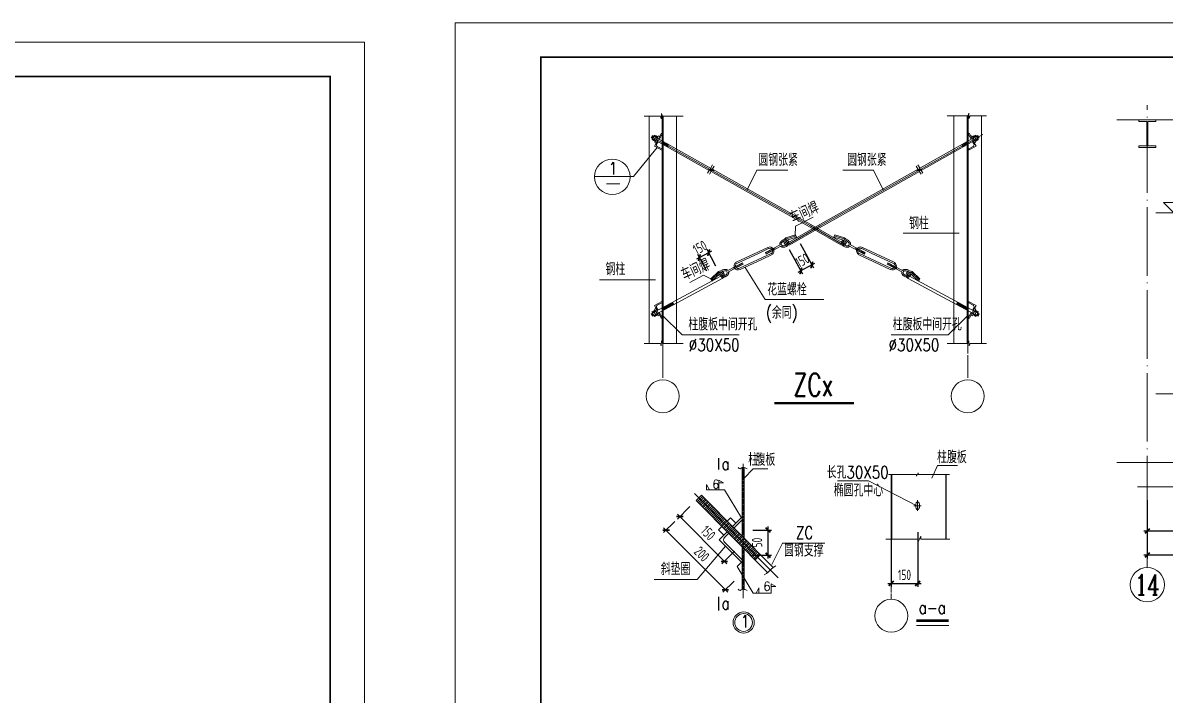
# Model space of a CAD drawing. Header units: millimetres. Extents: x 19781 to 898973, y -947928 to -267362.
# Drawn here: x 510997 to 544353, y -407587 to -387961 of the extents above; entities that cross this region are included whole.
import ezdxf
from ezdxf.enums import TextEntityAlignment as Align

# ---------------------------------------------------------------- set-up
doc = ezdxf.new("R2010")
doc.units = ezdxf.units.MM
doc.header["$LTSCALE"] = 100
doc.header["$PDSIZE"] = -5
for name, pattern in [('CENTER2', [28.574999, 19.049999, -3.175, 3.175, -3.175]), ('CENTERX2', [101.599999, 63.5, -12.7, 12.7, -12.7]), ('DASHDOTX2', [50.799999, 25.4, -12.7, 0, -12.7]), ('DOTE', [2.42, 2, -0.2, 0.02, -0.2])]:
    doc.linetypes.add(name, pattern=pattern)
doc.layers.get('0').update_dxf_attribs({"lineweight": 18})
doc.layers.get('Defpoints').update_dxf_attribs({"lineweight": 18})
for name, color, linetype, lineweight in [('5图框', 7, 'Continuous', 18), ('AXIS', 3, 'Continuous', 18), ('BORDER', 7, 'Continuous', 18), ('CJ', 6, 'Continuous', 18), ('COLU', 7, 'Continuous', 18), ('DIM', 3, 'Continuous', 18), ('DOTE', 1, 'DOTE', 18), ('JC', 7, 'Continuous', 18), ('NUM', 7, 'Continuous', 18), ('PUB_DIM', 3, 'Continuous', 18), ('R', 1, 'Continuous', 18), ('TDB_文字', 3, 'Continuous', 18), ('TEXT', 7, 'Continuous', 18), ('THIN', 7, 'Continuous', 18), ('一般文字', 6, 'Continuous', 18), ('卫浴', 7, 'Continuous', 18), ('图文说明基线', 251, 'Continuous', 18), ('系杆支撑', 2, 'Continuous', 18), ('轴线', 1, 'CENTERX2', 13)]:
    doc.layers.add(name, color=color, linetype=linetype, lineweight=lineweight)
doc.styles.add('HZ', font='txt.shx', dxfattribs={"width": 0.7, "bigfont": 'hztxt.shx'})
doc.styles.add('hztxt', font='txt.shx', dxfattribs={"width": 0.7, "bigfont": 'hztxt.shx'})
doc.styles.add('TSSD_Axis', font='complex.shx', dxfattribs={"width": 0.7, "bigfont": 'hztxt.shx'})
doc.styles.add('TSSD_REIN', font='tssdeng.shx', dxfattribs={"width": 0.7, "bigfont": 'hztxt.shx'})
doc.dimstyles.new('TSSD_100_100', dxfattribs={"dimtxt": 300, "dimasz": 100, "dimexe": 100, "dimexo": 250, "dimgap": 100, "dimtad": 1, "dimdec": 0, "dimzin": 0, "dimdsep": 46, "dimtxsty": 'TSSD_REIN', "dimblk": 'ARCHTICK', "dimcen": 0, "dimdle": 100, "dimclrt": 7, "dimadec": 0, "dimazin": 0, "dimtfac": 1, "dimtdec": 0, "dimtix": 1, "dimtmove": 2, "dimatfit": 3, "dimfxl": 1, "dimtolj": 1, "dimtzin": 0, "dimarcsym": 0})

# ---------------------------------------------------------------- blocks, each defined once
blk = doc.blocks.new('_ArchTick_0')
at = {"color": 0, "linetype": 'ByBlock'}
blk.add_lwpolyline([(-0.71, -0.71, 0.5, 0.5, 0), (0.71, 0.71, 0.5, 0.5, 0)], format="xyseb", dxfattribs=at)
blk = doc.blocks.new('*X913')
at = {"layer": 'DIM', "color": 0, "lineweight": -2, "transparency": 16777216}
for p, q in [((536356, -402829), (536356, -404427)), ((537126, -402829), (537126, -404427)), ((536256, -404327), (537226, -404327))]:
    blk.add_line(p, q, dxfattribs=at)
at = {"layer": 'DIM', "color": 0, "lineweight": -2, "transparency": 16777216, "xscale": 100.0499999994645, "yscale": 100.0499999994645, "zscale": 100.0499999994645, "rotation": 180}
blk.add_blockref('_ArchTick_0', (536356, -404327), dxfattribs=at)
at = {"layer": 'DIM', "color": 0, "lineweight": -2, "transparency": 16777216, "xscale": 100.0499999994645, "yscale": 100.0499999994645, "zscale": 100.0499999994645}
blk.add_blockref('_ArchTick_0', (537126, -404327), dxfattribs=at)
at = {"layer": 'DIM', "color": 7, "transparency": 16777216, "insert": (536741, -404076), "char_height": 300.1, "width": 1530.76, "attachment_point": 5, "style": 'TSSD_REIN'}
blk.add_mtext('150', dxfattribs=at)
blk = doc.blocks.new('_ARCHTICK')
at = {"color": 0, "linetype": 'ByBlock', "const_width": 0.5}
blk.add_lwpolyline([(-0.5, -0.5), (0.5, 0.5)], dxfattribs=at)
blk = doc.blocks.new('*X914')
at = {"layer": '系杆支撑'}
for p, q in [((532754, -404014), (530654, -401903)), ((532910, -403858), (530811, -401748))]:
    blk.add_line(p, q, dxfattribs=at)
blk = doc.blocks.new('*X915')
at = {"layer": 'DIM', "color": 0, "lineweight": -2, "transparency": 16777216}
for p, q in [((530038, -402516), (529709, -402843)), ((531580, -404583), (529709, -402702)), ((531768, -404255), (531439, -404582))]:
    blk.add_line(p, q, dxfattribs=at)
at = {"layer": 'DIM', "color": 0, "lineweight": -2, "transparency": 16777216, "xscale": 100.0499999994645, "yscale": 100.0499999994645, "zscale": 100.0499999994645}
for p, rotation in [((529780, -402773), 134.8409121949441), ((531510, -404512), 314.8409121949441)]:
    blk.add_blockref('_ArchTick_0', p, dxfattribs=dict(at, rotation=rotation))
at = {"layer": 'DIM', "color": 7, "transparency": 16777216, "insert": (530822, -403466), "char_height": 300.1, "width": 1620.81, "attachment_point": 5, "rotation": 314.8409, "style": 'TSSD_REIN'}
blk.add_mtext('200', dxfattribs=at)
blk = doc.blocks.new('*X916')
at = {"layer": 'DIM', "color": 0, "lineweight": -2, "transparency": 16777216}
for p, q in [((530477, -402079), (530109, -402445)), ((531551, -403753), (530110, -402304)), ((531778, -403387), (531410, -403753))]:
    blk.add_line(p, q, dxfattribs=at)
at = {"layer": 'DIM', "color": 0, "lineweight": -2, "transparency": 16777216, "xscale": 100.0499999994645, "yscale": 100.0499999994645, "zscale": 100.0499999994645}
for p, rotation in [((530180, -402375), 134.8409121949414), ((531481, -403682), 314.8409121949413)]:
    blk.add_blockref('_ArchTick_0', p, dxfattribs=dict(at, rotation=rotation))
at = {"layer": 'DIM', "color": 7, "transparency": 16777216, "insert": (531008, -402852), "char_height": 300.1, "width": 1530.76, "attachment_point": 5, "rotation": 314.8409, "style": 'TSSD_REIN'}
blk.add_mtext('150', dxfattribs=at)
blk = doc.blocks.new('*X917')
at = {"color": 3, "linetype": 'Continuous'}
for p, q in [((-997, 782), (-531, 0)), ((-531, 0), (0, 0))]:
    blk.add_line(p, q, dxfattribs=at)
at = {"color": 2}
blk.add_line((0, 0), (0, 0), dxfattribs=at)
blk = doc.blocks.new('*X918')
at = {"color": 3, "linetype": 'Continuous'}
for p, q in [((523, 0), (0, 0)), ((1019, -816), (523, 0))]:
    blk.add_line(p, q, dxfattribs=at)
at = {"color": 2}
blk.add_line((0, 0), (0, 0), dxfattribs=at)
blk = doc.blocks.new('*X919')
at = {"layer": 'DIM', "color": 0, "lineweight": -2, "transparency": 16777216}
for p, q in [((532314, -402766), (532856, -402766)), ((532756, -403601), (532756, -402666)), ((532314, -403501), (532856, -403501))]:
    blk.add_line(p, q, dxfattribs=at)
at = {"layer": 'DIM', "color": 0, "lineweight": -2, "transparency": 16777216, "xscale": 100.0499999994645, "yscale": 100.0499999994645, "zscale": 100.0499999994645}
for p, rotation in [((532756, -402766), 90), ((532756, -403501), 270)]:
    blk.add_blockref('_ArchTick_0', p, dxfattribs=dict(at, rotation=rotation))
at = {"layer": 'DIM', "color": 7, "transparency": 16777216, "insert": (532437, -403133), "char_height": 300.1, "width": 1020.51, "attachment_point": 5, "rotation": 90, "style": 'TSSD_REIN'}
blk.add_mtext('50', dxfattribs=at)
blk = doc.blocks.new('*X920')
at = {"color": 3, "linetype": 'Continuous'}
for p, q in [((-685, -269), (-429, 0)), ((-429, 0), (0, 0))]:
    blk.add_line(p, q, dxfattribs=at)
at = {"color": 2}
blk.add_line((0, 0), (0, 0), dxfattribs=at)
blk = doc.blocks.new('*X921')
at = {"layer": 'DIM', "color": 0, "lineweight": -2, "transparency": 16777216}
for p, q in [((531237, -395063), (530977, -394580)), ((530752, -394814), (530664, -394862)), ((530965, -395210), (530704, -394726)), ((530752, -394814), (531024, -394668)), ((531024, -394668), (531112, -394620))]:
    blk.add_line(p, q, dxfattribs=at)
at = {"layer": 'DIM', "color": 0, "lineweight": -2, "transparency": 16777216, "xscale": 100.0499999994645, "yscale": 100.0499999994645, "zscale": 100.0499999994645}
for p, rotation in [((531024, -394668), 208.2884637415842), ((530752, -394814), 28.2884637415842)]:
    blk.add_blockref('_ArchTick_0', p, dxfattribs=dict(at, rotation=rotation))
at = {"layer": 'DIM', "color": 7, "transparency": 16777216, "insert": (530769, -394521), "char_height": 300.1, "width": 1530.76, "attachment_point": 5, "rotation": 28.2885, "style": 'TSSD_REIN'}
blk.add_mtext('150', dxfattribs=at)
blk = doc.blocks.new('*X922')
at = {"layer": 'DIM', "color": 0, "lineweight": -2, "transparency": 16777216}
for p, q in [((533377, -394575), (533763, -395290)), ((533696, -394402), (534083, -395117)), ((533716, -395202), (533628, -395250)), ((534035, -395029), (533716, -395202)), ((534035, -395029), (534123, -394981))]:
    blk.add_line(p, q, dxfattribs=at)
at = {"layer": 'DIM', "color": 0, "lineweight": -2, "transparency": 16777216, "xscale": 100.0499999994645, "yscale": 100.0499999994645, "zscale": 100.0499999994645}
for p, rotation in [((534035, -395029), 208.4160278345336), ((533716, -395202), 28.41602783453353)]:
    blk.add_blockref('_ArchTick_0', p, dxfattribs=dict(at, rotation=rotation))
at = {"layer": 'DIM', "color": 7, "transparency": 16777216, "insert": (533757, -394895), "char_height": 300.1, "width": 1530.76, "attachment_point": 5, "rotation": 28.416, "style": 'TSSD_REIN'}
blk.add_mtext('150', dxfattribs=at)
blk = doc.blocks.new('A$C5F0906CC')
at = {"layer": 'COLU', "lineweight": 5}
for p, q in [((-63, 12), (187, 12)), ((-63, -12), (-63, 12)), ((187, -12), (187, 12)), ((-63, -12), (54, -12)), ((54, -12), (54, -364)), ((70, -12), (187, -12)), ((70, -12), (70, -364)), ((-63, -364), (54, -364)), ((-63, -388), (-63, -364)), ((-63, -388), (187, -388)), ((70, -364), (187, -364)), ((187, -388), (187, -364))]:
    blk.add_line(p, q, dxfattribs=at)
blk = doc.blocks.new('*X1032')
at = {"layer": 'DIM', "color": 0, "lineweight": -2, "ltscale": 100, "transparency": 16777216}
for p, q in [((543830, -401899), (543830, -402895)), ((546110, -401899), (546110, -402895)), ((546210, -402795), (543730, -402795))]:
    blk.add_line(p, q, dxfattribs=at)
at = {"layer": 'DIM', "color": 0, "lineweight": -2, "ltscale": 100, "transparency": 16777216, "xscale": 100, "yscale": 100, "zscale": 100, "rotation": 180}
blk.add_blockref('_ArchTick_0', (543830, -402795), dxfattribs=at)
at = {"layer": 'DIM', "color": 0, "lineweight": -2, "ltscale": 100, "transparency": 16777216, "xscale": 100, "yscale": 100, "zscale": 100}
blk.add_blockref('_ArchTick_0', (546110, -402795), dxfattribs=at)
at = {"layer": 'DIM', "color": 7, "ltscale": 100, "transparency": 16777216, "insert": (544970, -402545), "char_height": 300, "width": 2130, "attachment_point": 5, "style": 'TSSD_REIN'}
blk.add_mtext('1140', dxfattribs=at)
blk = doc.blocks.new('*X1033')
at = {"layer": 'DIM', "color": 0, "lineweight": -2, "ltscale": 100, "transparency": 16777216}
for p, q in [((543830, -402300), (543830, -403597)), ((557830, -402300), (557830, -403597)), ((557930, -403497), (543730, -403497))]:
    blk.add_line(p, q, dxfattribs=at)
at = {"layer": 'DIM', "color": 0, "lineweight": -2, "ltscale": 100, "transparency": 16777216, "xscale": 100, "yscale": 100, "zscale": 100, "rotation": 180}
blk.add_blockref('_ArchTick_0', (543830, -403497), dxfattribs=at)
at = {"layer": 'DIM', "color": 0, "lineweight": -2, "ltscale": 100, "transparency": 16777216, "xscale": 100, "yscale": 100, "zscale": 100}
blk.add_blockref('_ArchTick_0', (557830, -403497), dxfattribs=at)
at = {"layer": 'DIM', "color": 7, "ltscale": 100, "transparency": 16777216, "insert": (550830, -403247), "char_height": 300, "width": 2220, "attachment_point": 5, "style": 'TSSD_REIN'}
blk.add_mtext('7000', dxfattribs=at)
blk = doc.blocks.new('ts_axno')
at = {"color": 0, "linetype": 'ByBlock', "lineweight": -2}
blk.add_circle((0, 0), 0.5, dxfattribs=at)
at = {"color": 0, "linetype": 'ByBlock', "lineweight": -2, "style": 'TSSD_Axis', "width": 0.7}
blk.add_attdef('A', text='', height=0.6, dxfattribs=at).set_placement((0, 0), align=Align.MIDDLE_CENTER)

msp = doc.modelspace()

# ---------------------------------------------------------------- hatches: boundary and pattern name
at = {"layer": '系杆支撑'}
h = msp.add_hatch(dxfattribs=at)
h.set_pattern_fill('ANSI31', color=256, style=0, pattern_type=0)
h.set_pattern_definition([(225, (0, 0), (34.3764204, -34.3764204), [])])
h.paths.add_polyline_path([(530731.79, -401825.99), (530810.67, -401747.52), (531564.73, -402505.78), (531486.3, -402584.21)], flags=0)
h.paths.add_polyline_path([(531486.3, -402584.21), (531408.82, -402661.7), (530654.35, -401903.02), (530731.79, -401825.99)], flags=0)
h.paths.add_polyline_path([(531486.3, -402584.21), (531564.73, -402505.78), (532032.84, -402976.5), (532032.84, -403133.44)], flags=0)
h.paths.add_polyline_path([(531408.82, -402661.7), (531486.3, -402584.21), (532032.84, -403133.44), (532032.84, -403289.19)], flags=0)
h.paths.add_polyline_path([(532538.21, -403484.68), (532459.89, -403562.59), (532032.84, -403133.44), (532032.84, -402976.5)], flags=0)
h.paths.add_polyline_path([(532459.89, -403562.59), (532381.89, -403640.18), (532032.84, -403289.19), (532032.84, -403133.44)], flags=0)

# ---------------------------------------------------------------- linework, layer by layer
at = {"color": 0}
for p, q in [((529138.53, -390686.49), (529612.52, -390686.49)), ((529283.01, -390686.49), (529283.01, -397317.66)), ((529612.52, -390686.49), (529636.24, -390761.76)), ((529636.24, -390761.76), (529648.94, -390607.53)), ((529648.94, -390607.53), (529674.59, -390688.34)), ((529665.76, -390660.52), (529665.76, -397291.69)), ((529674.59, -390688.34), (530281.86, -390688.34)), ((529681.71, -390678.24), (529681.71, -397618.05)), ((529697.65, -390688.34), (529697.65, -397317.66)), ((530080.4, -390688.34), (530080.4, -397319.51)), ((538594.9, -390678.36), (537983.59, -390678.36)), ((538185.05, -390678.36), (538185.05, -397319.51)), ((538571.83, -390678.36), (538571.83, -397317.66)), ((538587.78, -390664.57), (538587.78, -397618.05)), ((538620.54, -390597.55), (538594.9, -390678.36)), ((538603.72, -390650.54), (538603.72, -397291.69)), ((538633.24, -390751.79), (538620.54, -390597.55)), ((538656.96, -390676.51), (538633.24, -390751.79)), ((539134.99, -390676.51), (538656.96, -390676.51)), ((538990.51, -390676.51), (538990.51, -397317.66)), ((529346.27, -391318.46), (529384.45, -391248.46)), ((529364.38, -391323.89), (529385.25, -391248.89)), ((529373.19, -391369.76), (529445.9, -391236.46)), ((529380.28, -391356.76), (529437.36, -391252.13)), ((529385.38, -391335.34), (529406.25, -391260.35)), ((529437.36, -391252.13), (529484.75, -391277.98)), ((529445.9, -391236.46), (529493.29, -391262.31)), ((529452.84, -391449.21), (529557.95, -391256.52)), ((529557.95, -391256.52), (529594.41, -391276.4)), ((538711.53, -391256.52), (538675.08, -391276.4)), ((538816.64, -391449.21), (538711.53, -391256.52)), ((538823.58, -391236.46), (538776.19, -391262.31)), ((538832.13, -391252.13), (538784.73, -391277.98)), ((538896.29, -391369.76), (538823.58, -391236.46)), ((538889.2, -391356.76), (538832.13, -391252.13)), ((538884.11, -391335.34), (538863.32, -391260.67)), ((538905.11, -391323.89), (538884.23, -391248.89)), ((538923.21, -391318.46), (538885.03, -391248.46)), ((529420.59, -391395.61), (529373.19, -391369.76)), ((529427.68, -391382.61), (529380.28, -391356.76)), ((529493.29, -391262.31), (529420.59, -391395.61)), ((529420.59, -391395.61), (529493.29, -391262.31)), ((529467.98, -391421.46), (529420.59, -391395.61)), ((529484.75, -391277.98), (529427.68, -391382.61)), ((529427.68, -391382.61), (529484.75, -391277.98)), ((529475.07, -391408.46), (529427.68, -391382.61)), ((529489.3, -391469.1), (529452.84, -391449.21)), ((529540.69, -391288.16), (529467.98, -391421.46)), ((529532.14, -391303.83), (529475.07, -391408.46)), ((529484.75, -391277.98), (529532.14, -391303.83)), ((529594.41, -391276.4), (529489.3, -391469.1)), ((529493.29, -391262.31), (529540.69, -391288.16)), ((529705.9, -391518.09), (529727.85, -391439.23)), ((529726.91, -391529.55), (529748.85, -391450.69)), ((529747.91, -391541), (529769.85, -391462.14)), ((529768.91, -391552.46), (529790.85, -391473.6)), ((529789.91, -391563.91), (529811.86, -391485.05)), ((529810.91, -391575.37), (529832.86, -391496.51)), ((529830.83, -391590.68), (529853.86, -391507.96)), ((538439.6, -391590.54), (538417.58, -391511.45)), ((538460.53, -391578.85), (538438.59, -391499.99)), ((538481.53, -391567.39), (538459.59, -391488.54)), ((538502.53, -391555.94), (538480.59, -391477.08)), ((538523.54, -391544.48), (538501.59, -391465.63)), ((538544.54, -391533.03), (538522.59, -391454.17)), ((538565.54, -391521.57), (538543.59, -391442.72)), ((538675.08, -391276.4), (538780.19, -391469.1)), ((538776.19, -391262.31), (538728.8, -391288.16)), ((538728.8, -391288.16), (538801.5, -391421.46)), ((538784.73, -391277.98), (538737.34, -391303.83)), ((538737.34, -391303.83), (538794.41, -391408.46)), ((538776.19, -391262.31), (538848.9, -391395.61)), ((538848.9, -391395.61), (538776.19, -391262.31)), ((538780.19, -391469.1), (538816.64, -391449.21)), ((538784.73, -391277.98), (538841.81, -391382.61)), ((538841.81, -391382.61), (538784.73, -391277.98)), ((538794.41, -391408.46), (538841.81, -391382.61)), ((538801.5, -391421.46), (538848.9, -391395.61)), ((538841.81, -391382.61), (538889.2, -391356.76)), ((538848.9, -391395.61), (538896.29, -391369.76)), ((529665.76, -396540.84), (529665.76, -396102.27)), ((529665.76, -396192.65), (529697.65, -396192.65)), ((529665.76, -396392), (529665.76, -396192.65)), ((529697.65, -396192.65), (529697.65, -396392)), ((529761.46, -396318.49), (529707.02, -396257.33)), ((529782.55, -396307.14), (529728.11, -396245.98)), ((529803.64, -396295.79), (529749.65, -396235.13)), ((529824.73, -396284.43), (529770.65, -396223.67)), ((529845.82, -396273.08), (529791.65, -396212.22)), ((529866.91, -396261.73), (529812.65, -396200.76)), ((529888, -396250.37), (529833.65, -396189.31)), ((529909.09, -396239.02), (529854.65, -396177.85)), ((529930.19, -396227.67), (529876.1, -396166.9)), ((529951.28, -396216.31), (529897.1, -396155.44)), ((529972.37, -396204.96), (529918.1, -396143.99)), ((529993.46, -396193.61), (529939.11, -396132.53)), ((530014.55, -396182.25), (529960.11, -396121.08)), ((538254.93, -396182.25), (538312.37, -396117.71)), ((538278.95, -396190.32), (538333.37, -396129.17)), ((538299.95, -396201.77), (538354.37, -396140.62)), ((538320.96, -396213.23), (538375.37, -396152.08)), ((538341.96, -396224.68), (538396.37, -396163.53)), ((538362.96, -396236.14), (538417.38, -396174.99)), ((538383.96, -396247.59), (538438.38, -396186.44)), ((538404.96, -396259.05), (538459.38, -396197.9)), ((538425.96, -396270.5), (538480.38, -396209.35)), ((538446.96, -396281.96), (538501.38, -396220.81)), ((538467.96, -396293.41), (538522.38, -396232.26)), ((538488.96, -396304.87), (538541.37, -396245.98)), ((538509.96, -396316.32), (538562.46, -396257.33)), ((538603.72, -396192.65), (538571.83, -396192.65)), ((538571.83, -396192.65), (538571.83, -396392)), ((538603.72, -396540.84), (538603.72, -396102.27)), ((538603.72, -396392), (538603.72, -396192.65)), ((529380.42, -396523.6), (529342.29, -396453.69)), ((529397.38, -396516.07), (529342.96, -396454.93)), ((529418.38, -396504.62), (529363.97, -396443.47)), ((529368.02, -396400.2), (529415.41, -396374.35)), ((529440.73, -396533.5), (529368.02, -396400.2)), ((529376.56, -396415.86), (529423.95, -396390.01)), ((529433.63, -396520.5), (529376.56, -396415.86)), ((529415.41, -396374.35), (529462.8, -396348.5)), ((529488.12, -396507.65), (529415.41, -396374.35)), ((529415.41, -396374.35), (529488.12, -396507.65)), ((529423.95, -396390.01), (529471.35, -396364.16)), ((529481.03, -396494.65), (529423.95, -396390.01)), ((529423.95, -396390.01), (529481.03, -396494.65)), ((529481.03, -396494.65), (529433.63, -396520.5)), ((529488.12, -396507.65), (529440.73, -396533.5)), ((529445.54, -396316.85), (529482, -396296.96)), ((529550.65, -396509.55), (529445.54, -396316.85)), ((529462.8, -396348.5), (529535.51, -396481.8)), ((529471.35, -396364.16), (529528.42, -396468.8)), ((529528.42, -396468.8), (529481.03, -396494.65)), ((529482, -396296.96), (529587.1, -396489.66)), ((529535.51, -396481.8), (529488.12, -396507.65)), ((529587.1, -396489.66), (529550.65, -396509.55)), ((529719.27, -396341.2), (529664.84, -396280.04)), ((529697.65, -396392), (529665.76, -396392)), ((529740.36, -396329.85), (529685.93, -396268.68)), ((538530.96, -396327.78), (538583.55, -396268.68)), ((538551.96, -396339.23), (538604.64, -396280.04)), ((538571.83, -396392), (538603.72, -396392)), ((538787.49, -396296.96), (538682.38, -396489.66)), ((538682.38, -396489.66), (538718.84, -396509.55)), ((538718.84, -396509.55), (538823.94, -396316.85)), ((538806.68, -396348.5), (538733.97, -396481.8)), ((538733.97, -396481.8), (538781.36, -396507.65)), ((538798.14, -396364.16), (538741.06, -396468.8)), ((538741.06, -396468.8), (538788.46, -396494.65)), ((538781.36, -396507.65), (538854.07, -396374.35)), ((538854.07, -396374.35), (538781.36, -396507.65)), ((538781.36, -396507.65), (538828.76, -396533.5)), ((538823.94, -396316.85), (538787.49, -396296.96)), ((538788.46, -396494.65), (538845.53, -396390.01)), ((538845.53, -396390.01), (538788.46, -396494.65)), ((538788.46, -396494.65), (538835.85, -396520.5)), ((538845.53, -396390.01), (538798.14, -396364.16)), ((538854.07, -396374.35), (538806.68, -396348.5)), ((538828.76, -396533.5), (538901.47, -396400.2)), ((538835.85, -396520.5), (538892.92, -396415.86)), ((538892.92, -396415.86), (538845.53, -396390.01)), ((538851.1, -396504.62), (538905.52, -396443.47)), ((538901.47, -396400.2), (538854.07, -396374.35)), ((538872.1, -396516.07), (538926.52, -396454.93)), ((538888.36, -396524.89), (538926.49, -396454.97)), ((529636.24, -397392.93), (529648.94, -397238.7)), ((529648.94, -397238.7), (529674.59, -397319.51)), ((538620.54, -397238.7), (538594.9, -397319.51)), ((538633.24, -397392.93), (538620.54, -397238.7)), ((529138.53, -397317.66), (529612.52, -397317.66)), ((529612.52, -397317.66), (529636.24, -397392.93)), ((529674.59, -397319.51), (530281.86, -397319.51)), ((538594.9, -397319.51), (537983.59, -397319.51)), ((538656.96, -397317.66), (538633.24, -397392.93)), ((539134.99, -397317.66), (538656.96, -397317.66)), ((537090.08, -401145.63), (536272.75, -401145.63)), ((536356.11, -403037.82), (536356.11, -401145.63)), ((536366.95, -403037.82), (536366.95, -401145.63)), ((537090.08, -401191.3), (537140.31, -401096.54)), ((537090.08, -401145.63), (537090.08, -401191.3)), ((537140.31, -401145.63), (537140.31, -401096.54)), ((538057.12, -401145.63), (537140.31, -401145.63)), ((537946.07, -403037.82), (537946.07, -401145.63)), ((537956.91, -403037.82), (537956.91, -401145.63)), ((532871.72, -403769.17), (533176.99, -403145.12)), ((533176.99, -403145.12), (534411.37, -403145.12)), ((537132.57, -403037.82), (536199.4, -403037.82)), ((537132.57, -403131.92), (537175.06, -403037.82)), ((537132.57, -403037.82), (537132.57, -403131.92)), ((537217.55, -402943.73), (537175.06, -403037.82)), ((537217.55, -403037.82), (537217.55, -402943.73)), ((538064.82, -403037.82), (537217.55, -403037.82)), ((530683.07, -404214.38), (529432.88, -404214.38))]:
    msp.add_line(p, q, dxfattribs=at)
at = {"color": 6, "linetype": 'CENTERX2', "ltscale": 5}
for p, q in [((534277.35, -393884.9), (533371.05, -394407.14)), ((533992.13, -393884.9), (534898.43, -394407.14)), ((533577.35, -394182.1), (533292.25, -394269.78)), ((534692.13, -394182.1), (534977.24, -394269.78)), ((531101.61, -395464.62), (531326.99, -395252.26)), ((537167.87, -395464.62), (536942.49, -395252.26))]:
    msp.add_line(p, q, dxfattribs=at)
for p, q in [((532755.49, -394517.44), (532480.33, -394647.24)), ((532773.55, -394551.54), (532498.39, -394681.34)), ((533106.4, -394442.04), (532680.27, -394667.72)), ((533129.86, -394484.06), (532702.79, -394710.23)), ((532827.88, -394589.54), (532850.4, -394632.06)), ((532857.4, -394573.91), (532879.92, -394616.43)), ((532886.93, -394558.27), (532909.44, -394600.79)), ((532916.45, -394542.64), (532938.97, -394585.16)), ((532945.97, -394527), (532968.49, -394569.52)), ((535139.63, -394484.06), (535566.69, -394710.23)), ((535163.08, -394442.04), (535589.21, -394667.72)), ((535323.51, -394527), (535301, -394569.52)), ((535353.03, -394542.64), (535330.52, -394585.16)), ((535382.56, -394558.27), (535360.04, -394600.79)), ((535412.08, -394573.91), (535389.56, -394616.43)), ((535441.6, -394589.54), (535419.08, -394632.06)), ((535495.93, -394551.54), (535771.09, -394681.34)), ((535513.99, -394517.44), (535789.15, -394647.24)), ((531826.51, -394950.19), (532480.33, -394647.24)), ((531844.57, -394984.29), (532498.39, -394681.34)), ((531943.4, -395157.54), (532591.7, -394857.52)), ((532861.33, -394730.65), (532591.7, -394857.52)), ((532680.27, -394667.72), (532702.79, -394710.23)), ((532709.8, -394652.08), (532732.31, -394694.6)), ((532739.32, -394636.45), (532761.84, -394678.97)), ((532768.84, -394620.81), (532791.36, -394663.33)), ((532798.36, -394605.18), (532820.88, -394647.7)), ((535408.16, -394730.65), (535677.79, -394857.52)), ((535471.12, -394605.18), (535448.6, -394647.7)), ((535500.64, -394620.81), (535478.13, -394663.33)), ((535530.17, -394636.45), (535507.65, -394678.97)), ((535559.69, -394652.08), (535537.17, -394694.6)), ((535589.21, -394667.72), (535566.69, -394710.23)), ((536326.08, -395157.54), (535677.79, -394857.52)), ((536424.91, -394984.29), (535771.09, -394681.34)), ((536442.97, -394950.19), (535789.15, -394647.24)), ((531584.51, -395188.79), (532010.63, -394963.12)), ((531606.09, -395231.81), (532033.15, -395005.64)), ((531744.94, -395103.83), (531767.45, -395146.35)), ((531774.46, -395088.2), (531796.98, -395130.71)), ((531803.98, -395072.56), (531826.5, -395115.08)), ((531833.5, -395056.93), (531856.02, -395099.45)), ((531863.02, -395041.29), (531885.54, -395083.81)), ((531892.55, -395025.66), (531915.06, -395068.18)), ((531922.07, -395010.02), (531944.59, -395052.54)), ((531951.59, -394994.39), (531974.11, -395036.91)), ((531981.11, -394978.75), (532003.63, -395021.27)), ((532010.63, -394963.12), (532033.15, -395005.64)), ((536258.85, -394963.12), (536236.33, -395005.64)), ((536663.4, -395231.81), (536236.33, -395005.64)), ((536684.97, -395188.79), (536258.85, -394963.12)), ((536288.37, -394978.75), (536265.85, -395021.27)), ((536317.89, -394994.39), (536295.38, -395036.91)), ((536347.41, -395010.02), (536324.9, -395052.54)), ((536376.94, -395025.66), (536354.42, -395068.18)), ((536406.46, -395041.29), (536383.94, -395083.81)), ((536435.98, -395056.93), (536413.46, -395099.45)), ((536465.5, -395072.56), (536442.98, -395115.08)), ((536495.02, -395088.2), (536472.51, -395130.71)), ((536524.55, -395103.83), (536502.03, -395146.35)), ((532002.22, -400941.76), (532002.22, -402945.7)), ((532063.47, -400941.76), (532063.47, -403007.29)), ((530962.04, -401590.31), (530962.04, -401436.36)), ((530962.04, -401436.36), (531043.41, -401590.31)), ((531322.74, -401590.31), (531322.74, -401311.46)), ((531322.74, -401311.46), (531453.56, -401386.99)), ((531453.56, -401386.99), (531322.74, -401386.99)), ((532002.22, -403258.4), (532002.22, -404497.72)), ((532063.47, -403319.99), (532063.47, -404497.72)), ((532538.21, -403484.68), (532382.44, -403639.63)), ((531853.67, -403827.93), (531987.87, -403693.74)), ((532491.41, -404455.51), (532410.04, -404609.46)), ((532491.41, -404609.46), (532491.41, -404455.51)), ((532850.22, -404341.29), (532981.04, -404416.82)), ((532850.22, -404609.46), (532850.22, -404341.29)), ((532981.04, -404416.82), (532850.22, -404416.82))]:
    msp.add_line(p, q)
at = {"linetype": 'CENTERX2', "ltscale": 0.01}
msp.add_line((532032.84, -400835.06), (532032.84, -404752.69), dxfattribs=at)
at = {"color": 0}
for centre, radius in [((528208.8, -392454.8), 518.71), ((532044.7, -405465.25), 308.76), ((532044.7, -405465.25), 258.73)]:
    msp.add_circle(centre, radius, dxfattribs=at)
for centre in [(529682.33, -398860.72), (538588.4, -398860.71), (536356.11, -405269.28)]:
    msp.add_circle(centre, 480.24)
for centre, radius, start, end in [((532811.19, -394622.66), 118.51, 297.525719, 114.094882), ((532810.7, -394622.94), 80.49, 293.871298, 117.483507), ((535458.29, -394622.66), 118.51, 65.905118, 242.474281), ((535458.79, -394622.94), 80.49, 62.516493, 246.128702), ((531882.25, -395055.39), 118.51, 121.716051, 298.285214), ((531882.76, -395055.14), 80.49, 118.327426, 301.939635), ((536387.23, -395055.39), 118.51, 241.714786, 58.283949), ((536386.72, -395055.14), 80.49, 238.060365, 61.672574)]:
    msp.add_arc(centre, radius, start, end)
at = {"color": 6, "linetype": 'CENTERX2', "ltscale": 5}
for centre, start, end in [((533334.21, -394337.57), 117.905467, 297.905467), ((534935.27, -394337.57), 242.094533, 62.094533)]:
    msp.add_arc(centre, 78.72, start, end, dxfattribs=at)
at = {"color": 6, "linetype": 'CENTER2', "ltscale": 5}
for centre, start, end in [((531363.84, -395321.83), 297.905467, 117.905467), ((536905.65, -395321.83), 62.094533, 242.094533)]:
    msp.add_arc(centre, 78.72, start, end, dxfattribs=at)
for centre, major_axis, start_param, end_param in [((533233.42, -394399.9), (85.09, 45.06), 1.33570255, 6.65570247), ((535036.06, -394399.9), (-85.09, 45.06), 5.91066814, 11.23066806), ((531478.27, -395270.18), (85.09, 45.06), 2.76907549, 8.08907541), ((536791.21, -395270.18), (-85.09, 45.06), 4.47729521, 9.79729513)]:
    msp.add_ellipse(centre, major_axis=major_axis, ratio=0.70370324, start_param=start_param, end_param=end_param)
for points, knots in [([(533106.4, -394442.04), (533105.43, -394437.91), (533104.77, -394433.71), (533103.9, -394423.94), (533103.92, -394418.35), (533104.87, -394407.31), (533105.81, -394401.85), (533108.5, -394391.15), (533110.25, -394385.92), (533114.45, -394375.73), (533116.9, -394370.78), (533125.28, -394356.24), (533132.17, -394347.16), (533147.88, -394330.57), (533156.7, -394323.07), (533175.74, -394309.93), (533185.96, -394304.29), (533207.82, -394294.92), (533219.51, -394291.31), (533231.36, -394289.06)], [0, 0, 0, 0, 12.69142179, 12.69142179, 29.50522694, 29.50522694, 46.3190321, 46.3190321, 63.13283725, 63.13283725, 79.9466424, 79.9466424, 114.16630451, 114.16630451, 148.38596661, 148.38596661, 182.60562872, 182.60562872, 218.66381761, 218.66381761, 218.66381761, 218.66381761]), ([(533318.55, -394301.55), (533320.58, -394302.75), (533322.56, -394304.01), (533329.28, -394308.67), (533333.78, -394312.44), (533341.98, -394320.84), (533345.68, -394325.46), (533350.21, -394332.49), (533351.46, -394334.61), (533352.61, -394336.78), (533354.55, -394340.46), (533356.23, -394344.27), (533359.02, -394352.09), (533360.14, -394356.1), (533361.79, -394364.19), (533362.34, -394368.29), (533362.99, -394378.22), (533362.82, -394384.06), (533361.49, -394395.58), (533360.33, -394401.26), (533357.15, -394412.36), (533355.13, -394417.77), (533350.34, -394428.28), (533347.58, -394433.37), (533338.22, -394448.24), (533330.63, -394457.45), (533313.46, -394474.09), (533303.88, -394481.51), (533278.31, -394497.39), (533261.48, -394504.56), (533233.9, -394511.38), (533223.49, -394512.91), (533204.5, -394513.65), (533195.91, -394513.21), (533180.53, -394510.84), (533173.69, -394509.18), (533160.42, -394504.59), (533153.98, -394501.65), (533143.14, -394495.18), (533138.59, -394491.92), (533132.82, -394486.91), (533131.31, -394485.51), (533129.86, -394484.06)], [0, 0, 0, 0, 7.10570444, 7.10570444, 24.61976067, 24.61976067, 42.13381691, 42.13381691, 49.42159134, 49.42159134, 49.42159134, 61.75419091, 61.75419091, 74.08679049, 74.08679049, 86.41939007, 86.41939007, 103.98780527, 103.98780527, 121.55622048, 121.55622048, 139.12463568, 139.12463568, 156.69305089, 156.69305089, 192.31067, 192.31067, 227.9282891, 227.9282891, 281.02239514, 281.02239514, 312.35456216, 312.35456216, 338.31126159, 338.31126159, 359.69143235, 359.69143235, 381.07160311, 381.07160311, 397.84607639, 397.84607639, 403.9808314, 403.9808314, 403.9808314, 403.9808314]), ([(534950.93, -394301.55), (534948.9, -394302.75), (534946.92, -394304.01), (534940.2, -394308.67), (534935.7, -394312.44), (534927.5, -394320.84), (534923.8, -394325.46), (534919.27, -394332.49), (534918.03, -394334.61), (534916.88, -394336.78), (534914.93, -394340.46), (534913.25, -394344.27), (534910.46, -394352.09), (534909.35, -394356.1), (534907.69, -394364.19), (534907.15, -394368.29), (534906.49, -394378.22), (534906.66, -394384.06), (534907.99, -394395.58), (534909.15, -394401.26), (534912.33, -394412.36), (534914.35, -394417.77), (534919.14, -394428.28), (534921.91, -394433.37), (534931.26, -394448.24), (534938.85, -394457.45), (534956.02, -394474.09), (534965.6, -394481.51), (534991.17, -394497.39), (535008.01, -394504.56), (535035.58, -394511.38), (535046, -394512.91), (535064.98, -394513.65), (535073.57, -394513.21), (535088.95, -394510.84), (535095.79, -394509.18), (535109.07, -394504.59), (535115.5, -394501.65), (535126.34, -394495.18), (535130.89, -394491.92), (535136.67, -394486.91), (535138.17, -394485.51), (535139.63, -394484.06)], [0, 0, 0, 0, 7.10570444, 7.10570444, 24.61976067, 24.61976067, 42.13381691, 42.13381691, 49.42159134, 49.42159134, 49.42159134, 61.75419091, 61.75419091, 74.08679049, 74.08679049, 86.41939007, 86.41939007, 103.98780527, 103.98780527, 121.55622048, 121.55622048, 139.12463568, 139.12463568, 156.69305089, 156.69305089, 192.31067, 192.31067, 227.9282891, 227.9282891, 281.02239514, 281.02239514, 312.35456216, 312.35456216, 338.31126159, 338.31126159, 359.69143235, 359.69143235, 381.07160311, 381.07160311, 397.84607639, 397.84607639, 403.9808314, 403.9808314, 403.9808314, 403.9808314]), ([(535163.08, -394442.04), (535164.05, -394437.91), (535164.71, -394433.71), (535165.58, -394423.94), (535165.56, -394418.35), (535164.61, -394407.31), (535163.67, -394401.85), (535160.98, -394391.15), (535159.24, -394385.92), (535155.03, -394375.73), (535152.58, -394370.78), (535144.2, -394356.24), (535137.32, -394347.16), (535121.61, -394330.57), (535112.78, -394323.07), (535093.74, -394309.93), (535083.52, -394304.29), (535061.66, -394294.92), (535049.97, -394291.31), (535038.13, -394289.06)], [0, 0, 0, 0, 12.69142179, 12.69142179, 29.50522694, 29.50522694, 46.3190321, 46.3190321, 63.13283725, 63.13283725, 79.9466424, 79.9466424, 114.16630451, 114.16630451, 148.38596661, 148.38596661, 182.60562872, 182.60562872, 218.66381762, 218.66381762, 218.66381762, 218.66381762]), ([(531349.08, -395285.34), (531348.93, -395287.69), (531348.87, -395290.04), (531348.94, -395298.21), (531349.53, -395304.05), (531351.87, -395315.55), (531353.61, -395321.22), (531356.88, -395328.91), (531357.94, -395331.13), (531359.09, -395333.3), (531361.03, -395336.98), (531363.25, -395340.51), (531368.15, -395347.22), (531370.83, -395350.39), (531376.6, -395356.31), (531379.68, -395359.06), (531387.53, -395365.18), (531392.46, -395368.32), (531402.74, -395373.7), (531408.09, -395375.93), (531419.05, -395379.53), (531424.66, -395380.9), (531436.05, -395382.85), (531441.81, -395383.42), (531459.37, -395384.04), (531471.25, -395382.93), (531494.66, -395378.08), (531506.19, -395374.33), (531533.69, -395362.1), (531549.08, -395352.2), (531570.22, -395333.22), (531577.34, -395325.47), (531588.62, -395310.18), (531593.08, -395302.83), (531599.76, -395288.78), (531602.23, -395282.19), (531605.89, -395268.62), (531607.07, -395261.65), (531607.82, -395249.04), (531607.68, -395243.45), (531606.78, -395235.86), (531606.47, -395233.83), (531606.09, -395231.81)], [0, 0, 0, 0, 7.10570444, 7.10570444, 24.61976068, 24.61976068, 42.13381691, 42.13381691, 49.42159134, 49.42159134, 49.42159134, 61.75419092, 61.75419092, 74.0867905, 74.0867905, 86.41939008, 86.41939008, 103.98780528, 103.98780528, 121.55622049, 121.55622049, 139.12463569, 139.12463569, 156.6930509, 156.6930509, 192.31067001, 192.31067001, 227.92828912, 227.92828912, 281.02239516, 281.02239516, 312.35456218, 312.35456218, 338.31126162, 338.31126162, 359.69143238, 359.69143238, 381.07160314, 381.07160314, 397.84607642, 397.84607642, 403.98083143, 403.98083143, 403.98083143, 403.98083143]), ([(531584.51, -395188.79), (531581.63, -395185.67), (531578.53, -395182.76), (531570.94, -395176.56), (531566.31, -395173.43), (531556.63, -395168.01), (531551.59, -395165.72), (531541.23, -395161.94), (531535.92, -395160.44), (531525.14, -395158.19), (531519.66, -395157.44), (531502.93, -395156.2), (531491.54, -395156.79), (531468.99, -395160.46), (531457.83, -395163.55), (531436.26, -395171.92), (531425.86, -395177.2), (531405.82, -395190.02), (531396.26, -395197.66), (531387.75, -395206.19)], [0, 0, 0, 0, 12.69142179, 12.69142179, 29.50522694, 29.50522694, 46.3190321, 46.3190321, 63.13283726, 63.13283726, 79.94664241, 79.94664241, 114.16630452, 114.16630452, 148.38596663, 148.38596663, 182.60562874, 182.60562874, 218.66381764, 218.66381764, 218.66381764, 218.66381764]), ([(536920.4, -395285.34), (536920.55, -395287.69), (536920.62, -395290.04), (536920.54, -395298.21), (536919.95, -395304.05), (536917.62, -395315.55), (536915.87, -395321.22), (536912.6, -395328.91), (536911.55, -395331.13), (536910.4, -395333.3), (536908.45, -395336.98), (536906.24, -395340.51), (536901.34, -395347.22), (536898.65, -395350.39), (536892.88, -395356.31), (536889.8, -395359.06), (536881.95, -395365.18), (536877.02, -395368.32), (536866.75, -395373.7), (536861.4, -395375.93), (536850.43, -395379.53), (536844.82, -395380.9), (536833.44, -395382.85), (536827.67, -395383.42), (536810.12, -395384.04), (536798.23, -395382.93), (536774.82, -395378.08), (536763.3, -395374.33), (536735.79, -395362.1), (536720.4, -395352.2), (536699.26, -395333.22), (536692.15, -395325.47), (536680.86, -395310.18), (536676.4, -395302.83), (536669.72, -395288.78), (536667.25, -395282.19), (536663.59, -395268.62), (536662.41, -395261.65), (536661.66, -395249.04), (536661.81, -395243.45), (536662.71, -395235.86), (536663.02, -395233.83), (536663.4, -395231.81)], [0, 0, 0, 0, 7.10570444, 7.10570444, 24.61976068, 24.61976068, 42.13381691, 42.13381691, 49.42159134, 49.42159134, 49.42159134, 61.75419092, 61.75419092, 74.0867905, 74.0867905, 86.41939008, 86.41939008, 103.98780528, 103.98780528, 121.55622049, 121.55622049, 139.12463569, 139.12463569, 156.6930509, 156.6930509, 192.31067001, 192.31067001, 227.92828912, 227.92828912, 281.02239516, 281.02239516, 312.35456218, 312.35456218, 338.31126162, 338.31126162, 359.69143238, 359.69143238, 381.07160314, 381.07160314, 397.84607642, 397.84607642, 403.98083143, 403.98083143, 403.98083143, 403.98083143]), ([(536684.97, -395188.79), (536687.85, -395185.67), (536690.95, -395182.76), (536698.55, -395176.56), (536703.18, -395173.43), (536712.85, -395168.01), (536717.89, -395165.72), (536728.25, -395161.94), (536733.56, -395160.44), (536744.35, -395158.19), (536749.82, -395157.44), (536766.56, -395156.2), (536777.94, -395156.79), (536800.49, -395160.46), (536811.65, -395163.55), (536833.22, -395171.92), (536843.63, -395177.2), (536863.66, -395190.02), (536873.22, -395197.66), (536881.74, -395206.19)], [0, 0, 0, 0, 12.69142179, 12.69142179, 29.50522694, 29.50522694, 46.3190321, 46.3190321, 63.13283726, 63.13283726, 79.94664241, 79.94664241, 114.16630452, 114.16630452, 148.38596663, 148.38596663, 182.60562874, 182.60562874, 218.66381764, 218.66381764, 218.66381764, 218.66381764]), ([(532146.61, -400977.59), (532119.99, -400963.7), (532075.37, -400940.42), (531997.76, -400930.49), (531944.64, -400995.45), (531905.08, -400959.25), (531885.06, -400940.93)], [0, 0, 0, 0, 91.27665504, 153.02725838, 220.38770047, 289.42455444, 289.42455444, 289.42455444, 289.42455444]), ([(532146.61, -404533.56), (532119.99, -404519.67), (532075.37, -404496.38), (531997.76, -404486.46), (531944.64, -404551.41), (531905.08, -404515.21), (531885.06, -404496.89)], [0, 0, 0, 0, 91.27665504, 153.02725838, 220.38770047, 289.42455445, 289.42455445, 289.42455445, 289.42455445])]:
    msp.add_open_spline(points, degree=3, knots=knots)
at = {"layer": 'AXIS'}
for p, q in [((529681.71, -397317.94), (529681.71, -398322.96)), ((538587.78, -397659.56), (538587.78, -398322.95))]:
    msp.add_line(p, q, dxfattribs=at)
at = {"layer": 'BORDER'}
for points in [[(523622, -429982), (523622, -387961), (612766.55, -387961), (612766.55, -429982)], [(431826, -430549), (431826, -388528), (520970.55, -388528), (520970.55, -430549)]]:
    msp.add_lwpolyline(points, close=True, dxfattribs=at)
for points in [[(526123.25, -428981.5, 50.03, 50.03, 0), (526123.25, -388961.5, 50.03, 50.03, 0), (611766.05, -388961.5, 50.03, 50.03, 0), (611766.05, -428981.5, 50.03, 50.03, 0)], [(434327.25, -429548.5, 50.03, 50.03, 0), (434327.25, -389528.5, 50.03, 50.03, 0), (519970.05, -389528.5, 50.03, 50.03, 0), (519970.05, -429548.5, 50.03, 50.03, 0)]]:
    msp.add_lwpolyline(points, format="xyseb", close=True, dxfattribs=at)
at = {"layer": 'CJ', "color": 0}
for p, q in [((537537.77, -401250.51), (537708.34, -400886)), ((537708.34, -400886), (538290.62, -400886)), ((531512.91, -403236.11), (530683.07, -404214.38))]:
    msp.add_line(p, q, dxfattribs=at)
at = {"layer": 'Defpoints', "color": 0, "linetype": 'ByBlock'}
msp.add_point((537125.86, -402207.98), dxfattribs=at)
at = {"layer": 'DOTE', "linetype": 'DOTE', "ltscale": 10}
for p, q in [((543829.79, -402604.67), (543829.79, -390359.33)), ((558111.3, -390794.43), (542937.14, -390794.43)), ((560128.41, -398794.43), (544079.79, -398794.43)), ((542937.14, -400794.43), (560344.11, -400794.43))]:
    msp.add_line(p, q, dxfattribs=at)
at = {"layer": 'DOTE', "linetype": 'DOTE'}
msp.add_line((536356.11, -401238.3), (536356.11, -404789.04), dxfattribs=at)
at = {"layer": 'JC', "color": 0}
for p, q in [((537125.86, -402207.98), (537125.86, -401893.72)), ((537232.56, -402059.73), (537011.84, -402059.73)), ((537232.56, -402059.73), (537011.84, -402059.73)), ((537125.86, -402207.98), (537125.86, -401939.74))]:
    msp.add_line(p, q, dxfattribs=at)
msp.add_ellipse((537125.86, -402059.73), major_axis=(-2.8, -115.38), ratio=0.50050603, dxfattribs=at)
at = {"layer": 'NUM', "lineweight": 5}
msp.add_line((543829.79, -401774.32), (543829.79, -403862.06), dxfattribs=at)
at = {"layer": 'R', "color": 7}
for p, q in [((534199.28, -393888.78), (533352.63, -394372.35)), ((534070.2, -393888.78), (534916.85, -394372.35)), ((533562.23, -394145.76), (533277.12, -394233.44)), ((533592.48, -394218.44), (533307.37, -394306.12)), ((534236.13, -393958.35), (533389.47, -394441.92)), ((533562.23, -394145.76), (533592.48, -394218.44)), ((534033.35, -393958.35), (534880.01, -394441.92)), ((534707.25, -394145.76), (534677.01, -394218.44)), ((534677.01, -394218.44), (534962.11, -394306.12)), ((534707.25, -394145.76), (534992.36, -394233.44)), ((531083.19, -395429.83), (531308.57, -395217.48)), ((537186.29, -395429.83), (536960.91, -395217.48)), ((531083.19, -395429.83), (531120.03, -395499.4)), ((531120.03, -395499.4), (531345.41, -395287.05)), ((537149.45, -395499.4), (536924.07, -395287.05)), ((537186.29, -395429.83), (537149.45, -395499.4))]:
    msp.add_line(p, q, dxfattribs=at)
for centre, radius, start, end in [((533334.21, -394337.57), 118.09, 117.905467, 297.905467), ((534935.27, -394337.57), 118.09, 242.094533, 62.094533), ((533334.21, -394337.57), 39.36, 117.905467, 297.905467), ((534935.27, -394337.57), 39.36, 242.094533, 62.094533), ((531363.84, -395321.83), 118.09, 297.905467, 117.905467), ((536905.65, -395321.83), 118.09, 62.094533, 242.094533), ((531363.84, -395321.83), 39.36, 297.905467, 117.905467), ((536905.65, -395321.83), 39.36, 62.094533, 242.094533)]:
    msp.add_arc(centre, radius, start, end, dxfattribs=at)
at = {"layer": 'TDB_文字', "color": 3}
msp.add_lwpolyline([(532940.98, -399064.15, 70.04, 70.04, 0), (535270.46, -399064.15, 70.04, 70.04, 0)], format="xyseb", dxfattribs=at)
at = {"layer": 'TEXT'}
for p, q in [((529665.76, -391365.27), (529697.65, -391365.27)), ((529665.76, -391575.08), (529697.65, -391575.08)), ((538603.72, -391365.27), (538571.83, -391365.27)), ((538603.72, -391575.08), (538571.83, -391575.08))]:
    msp.add_line(p, q, dxfattribs=at)
at = {"layer": 'THIN', "lineweight": 5}
for p, q in [((544603.33, -393504.08), (544303.33, -393204.08)), ((544303.33, -393204.08), (544903.33, -393204.08)), ((544081.36, -393504.08), (544903.33, -393504.08))]:
    msp.add_line(p, q, dxfattribs=at)
msp.add_lwpolyline([(543549.79, -401502.06), (549959.79, -401502.06), (550029.79, -401282.06), (550149.79, -401722.06), (550219.79, -401502.06), (558109.79, -401502.06)], dxfattribs=at)
at = {"layer": '一般文字', "color": 1}
for points in [[(531316.23, -401008.65, 45.02, 45.02, 0), (531316.23, -400659.23, 45.02, 45.02, 0)], [(531316.23, -405116.5, 45.02, 45.02, 0), (531316.23, -404707.91, 45.02, 45.02, 0)]]:
    msp.add_lwpolyline(points, format="xyseb", dxfattribs=at)
at = {"layer": '卫浴'}
for p, q in [((531079.5, -392202.1), (529384.45, -391248.46)), ((537189.98, -392202.1), (538885.03, -391248.46)), ((531037.18, -392269.77), (529346.27, -391318.46)), ((537232.3, -392269.77), (538923.21, -391318.46)), ((534070.68, -393887.88), (531133.61, -392232.54)), ((534198.81, -393887.88), (537135.88, -392232.54)), ((534033.35, -393958.35), (531091.28, -392300.21)), ((534236.13, -393958.35), (537178.21, -392300.21)), ((531925.34, -395123.44), (532843.27, -394696.55)), ((536344.14, -395123.44), (535426.21, -394696.55)), ((529342.29, -396453.69), (531380.9, -395356.19)), ((529380.42, -396523.6), (531418.22, -395426.67)), ((538888.36, -396524.89), (536851.26, -395426.67)), ((538926.49, -396454.97), (536888.59, -395356.19))]:
    msp.add_line(p, q, dxfattribs=at)
at = {"layer": '卫浴', "lineweight": 13}
for p, q in [((528832.5, -392443.83), (529519.81, -391604.55)), ((527690.21, -392443.83), (528832.5, -392443.83)), ((528043.52, -392660.53), (528426.35, -392660.53)), ((534784.74, -401326.22), (535687.59, -401326.22)), ((537125.86, -402073.86), (535687.59, -401326.22))]:
    msp.add_line(p, q, dxfattribs=at)
at = {"layer": '卫浴', "color": 251, "lineweight": 13}
for p, q in [((531046.22, -392254.72), (530990.45, -392347.66)), ((531116.44, -392237.4), (531018.7, -392240.12)), ((531018.7, -392240.12), (531046.22, -392254.72)), ((531135.56, -392109.94), (531073.81, -392211.47)), ((531073.81, -392211.47), (531116.44, -392237.4)), ((531188.55, -392142.21), (531126.8, -392243.74)), ((531126.8, -392243.74), (531169.43, -392269.67)), ((532148.23, -392831.13), (532429.32, -392259.92)), ((533330.89, -392259.92), (532429.32, -392259.92)), ((534938.6, -392259.92), (535840.16, -392259.92)), ((536121.25, -392831.13), (535840.16, -392259.92)), ((537080.93, -392142.21), (537142.68, -392243.74)), ((537142.68, -392243.74), (537100.05, -392269.67)), ((537133.92, -392109.94), (537195.67, -392211.47)), ((537195.67, -392211.47), (537153.04, -392237.4)), ((537153.04, -392237.4), (537250.79, -392240.12)), ((537250.79, -392240.12), (537223.27, -392254.72)), ((537223.27, -392254.72), (537279.03, -392347.66)), ((531099.21, -392286.99), (531043.44, -392379.93)), ((531169.43, -392269.67), (531071.69, -392272.39)), ((531071.69, -392272.39), (531099.21, -392286.99)), ((537100.05, -392269.67), (537197.8, -392272.39)), ((537197.8, -392272.39), (537170.28, -392286.99)), ((537170.28, -392286.99), (537226.04, -392379.93)), ((533550.58, -394182.35), (533556.05, -393898.78)), ((533556.05, -393898.78), (534073.71, -393629.73)), ((538338.51, -394098.55), (536702.59, -394098.55)), ((532669.22, -396036.56), (532090.1, -395101.4)), ((527831.77, -395459.61), (529467.69, -395459.61)), ((530873.13, -395327.11), (530470.65, -395540.26)), ((531083.19, -395429.83), (530873.13, -395327.11)), ((532669.22, -396036.56), (534389.28, -396036.56)), ((529654.94, -396486.22), (530251.51, -397070.85)), ((538614.54, -396486.22), (538017.97, -397070.85)), ((530251.51, -397070.85), (531913.67, -397070.85)), ((538017.97, -397070.85), (536355.81, -397070.85))]:
    msp.add_line(p, q, dxfattribs=at)
at = {"layer": '卫浴', "color": 252, "lineweight": 13}
msp.add_line((529681.71, -397470.78), (529681.71, -398142.47), dxfattribs=at)
at = {"layer": '图文说明基线', "lineweight": 13}
msp.add_lwpolyline([(537091.67, -405412.27, 76.27, 76.27, 0), (538035.77, -405412.27, 76.27, 76.27, 0)], format="xyseb", dxfattribs=at)
msp.add_lwpolyline([(537091.67, -405551.09), (538035.77, -405551.09)], dxfattribs=at)
at = {"layer": '系杆支撑'}
for p, q in [((530810.67, -401747.52), (530654.35, -401903.02)), ((531308.91, -402761.61), (531663.7, -402406.82)), ((531663.7, -402406.82), (531819.61, -402562.73)), ((531308.91, -402761.61), (531464.82, -402917.52)), ((532002.22, -402765.96), (532063.47, -402765.96)), ((532002.22, -403500.93), (532063.47, -403500.93))]:
    msp.add_line(p, q, dxfattribs=at)
for points in [[(529583.11, -391360.22), (529659.11, -391220.88, 0.41421356), (529649.34, -391187.64), (529643.96, -391184.71), (529556.26, -391345.48)], [(538686.37, -391360.22), (538610.37, -391220.88, -0.41421356), (538620.15, -391187.64), (538625.52, -391184.71), (538713.22, -391345.48)], [(529518.59, -391415.41), (529439.11, -391561.12), (529659.3, -391679.61), (529662.23, -391674.23, 0.41421356), (529652.46, -391640.99), (529523.67, -391572.36, -0.41421356), (529504.12, -391505.88), (529545.43, -391430.14)], [(538750.9, -391415.41), (538830.38, -391561.12), (538610.18, -391679.61), (538607.25, -391674.23, -0.41421356), (538617.03, -391640.99), (538745.81, -391572.36, 0.41421356), (538765.36, -391505.88), (538724.05, -391430.14)], [(529518.59, -396358.41), (529439.11, -396212.7), (529659.3, -396094.21), (529662.23, -396099.59, -0.41421356), (529652.46, -396132.83), (529523.67, -396201.46, 0.41421356), (529504.12, -396267.94), (529545.43, -396343.68)], [(538750.9, -396358.41), (538830.38, -396212.7), (538610.18, -396094.21), (538607.25, -396099.59, 0.41421356), (538617.03, -396132.83), (538745.81, -396201.46, -0.41421356), (538765.36, -396267.94), (538724.05, -396343.68)], [(529583.11, -396413.6), (529659.11, -396552.94, -0.41421356), (529649.34, -396586.18), (529643.96, -396589.11), (529556.26, -396428.34)], [(538686.37, -396413.6), (538610.37, -396552.94, 0.41421356), (538620.15, -396586.18), (538625.52, -396589.11), (538713.22, -396428.34)], [(531763.4, -402705.56), (531987.87, -402481.09, 0.41421356), (531987.87, -402411.8), (531979.2, -402403.14), (531720.21, -402662.13)], [(531564.3, -402818.04), (531329.57, -403052.77), (531979.2, -403702.4), (531987.87, -403693.74, 0.41421356), (531987.87, -403624.45), (531485.48, -403122.06, -0.41421356), (531485.48, -402983.48), (531607.49, -402861.47)]]:
    msp.add_lwpolyline(points, format="xyb", dxfattribs=at)
msp.add_open_spline([(532988.29, -403808.69), (532909.91, -403858.45), (532821.32, -403925.81), (532753.57, -404013.93), (532644.55, -404078.44)], degree=3, knots=[0, 0, 0, 0, 196.16069092, 438.01192456, 438.01192456, 438.01192456, 438.01192456], dxfattribs=at)
at = {"layer": '轴线', "linetype": 'DASHDOTX2', "ltscale": 60}
for p, q in [((534277.35, -393884.9), (539025.85, -391217.53)), ((533992.13, -393884.9), (529364.29, -391285.42)), ((533055.5, -404161.14), (530605.68, -401699.25))]:
    msp.add_line(p, q, dxfattribs=at)

# ---------------------------------------------------------------- block references
for name, p in [('*X920', (532748.33, -400980.02)), ('*X918', (530963.37, -401590.31)), ('*X917', (532850.22, -404609.46))]:
    msp.add_blockref(name, p)
at = {"layer": 'COLU', "lineweight": 5, "xscale": 2, "yscale": 2, "zscale": 2}
msp.add_blockref('A$C5F0906CC', (543705.47, -390819.08), dxfattribs=at)
at = {"layer": 'NUM'}
ref = msp.add_blockref('ts_axno', (543829.79, -404362.06), dxfattribs=dict(at, xscale=1000, yscale=1000, zscale=1000))
ref.add_attrib('9', '14', dxfattribs={"height": 600, "style": 'TSSD_Axis', "width": 0.7}).set_placement((543829.79, -404362.06), align=Align.MIDDLE_CENTER)
at = {"layer": '系杆支撑'}
msp.add_blockref('*X914', (0, 0), dxfattribs=at)

# ---------------------------------------------------------------- texts
at = {"style": 'HZ', "width": 0.9}
for p in [(531128.8, -401559.47), (532624.44, -404538.06)]:
    msp.add_text('6', height=262.63, dxfattribs=at).set_placement(p)
at = {"layer": '5图框', "style": 'hztxt', "width": 0.7}
msp.add_text('ZCx', height=667.033, dxfattribs=at).set_placement((533502.92, -398859.36))
at = {"layer": 'PUB_DIM', "color": 6, "linetype": 'Continuous', "style": 'hztxt', "width": 0.8}
for s, p in [('圆钢张紧', (532476.13, -392136.69)), ('圆钢张紧', (535066.13, -392136.69)), ('1', (528104.59, -392387.36)), ('钢柱', (536874.46, -393989.59)), ('钢柱', (528011.26, -395327.59)), ('花蓝螺栓', (532734.41, -395919.27)), ('(余同)', (532695.83, -396598.04)), ('柱腹板中间开孔', (530431, -396938.83)), ('柱腹板中间开孔', (536398.82, -396938.83)), ('%%C30X50', (530442.47, -397542.12)), ('%%C30X50', (536276.52, -397542.12)), ('柱', (532177.52, -400889.01)), ('腹板', (532392.85, -400890.73)), ('柱腹板', (537693.59, -400815.08)), ('a', (531399.94, -401013.89)), ('长孔30X50', (534468.67, -401262.35)), ('椭圆孔中心', (534677.94, -401786.13)), ('ZC', (533570.27, -403024.29)), ('圆钢支撑', (533225.68, -403541.69)), ('斜垫圈', (529625.46, -404082.49)), ('a', (531399.94, -405088.02)), ('a-a', (537155.11, -405213.32))]:
    msp.add_text(s, height=360.18, dxfattribs=at).set_placement(p)
for p in [(533501.26, -393834.74), (530318.62, -395502.08)]:
    msp.add_text('车间焊', height=360.18, rotation=24.349358, dxfattribs=at).set_placement(p)
at = {"layer": '一般文字', "lineweight": 13, "style": 'HZ', "width": 0.75}
msp.add_text('1', height=360.18, rotation=0.025477, dxfattribs=at).set_placement((531966.94, -405615.63))

# ---------------------------------------------------------------- dimensions: what is measured, and where the dimension line sits
at = {"layer": 'DIM'}
for base, p1, p2, angle, text, picture, middle in [((531023.93, -394667.82), (531083.19, -395429.83), (531355.24, -395283.42), 28.288464, '150', '*X921', (530769.37, -394520.77)), ((533715.61, -395201.9), (533577.35, -394182.1), (533257.48, -394355.17), 208.416028, '150', '*X922', (533756.52, -394895.38)), ((530180.16, -402374.62), (531954.97, -403210.89), (530654.36, -401903.04), 134.840912, '150', '*X916', (531007.82, -402852.17)), ((529779.95, -402772.61), (531945.29, -404078.63), (530215.63, -402339.34), 134.840912, '200', '*X915', (530822.13, -403465.89))]:
    dim = msp.add_linear_dim(base=base, p1=p1, p2=p2, angle=angle, text=text, dimstyle='TSSD_100_100', override={"dimscale": 1.0005, "dimlfac": 0.9995, "dimsah": 1}, dxfattribs=at)
    dim.commit()
    dim.dimension.update_dxf_attribs({"geometry": picture, "text_midpoint": middle})
at = {"layer": 'DIM', "ltscale": 100}
for base, p1, p2, text, picture, middle in [((543829.79, -402794.71), (546109.79, -401648.68), (543829.79, -401648.68), '1140', '*X1032', (544969.79, -402544.71)), ((543829.79, -403496.93), (557829.79, -402050.17), (543829.79, -402050.17), '7000', '*X1033', (550829.79, -403246.93))]:
    dim = msp.add_linear_dim(base=base, p1=p1, p2=p2, text=text, dimstyle='TSSD_100_100', override={"dimsah": 1}, dxfattribs=at)
    dim.commit()
    dim.dimension.update_dxf_attribs({"geometry": picture, "text_midpoint": middle, "dimtype": 160})
at = {"layer": 'DIM'}
dim = msp.add_linear_dim(base=(537125.86, -404326.53), p1=(536356.11, -402578.88), p2=(537125.86, -402578.88), text='150', dimstyle='TSSD_100_100', override={"dimscale": 1.0005, "dimlfac": 0.9995, "dimsah": 1}, dxfattribs=at)
dim.commit()
dim.dimension.update_dxf_attribs({"geometry": '*X913', "text_midpoint": (536740.98, -404076.4)})
dim = msp.add_linear_dim(base=(532755.95, -402765.96), p1=(532063.47, -403500.93), p2=(532063.47, -402765.96), angle=90, text='50', dimstyle='TSSD_100_100', override={"dimscale": 1.0005, "dimlfac": 0.9995, "dimsah": 1}, dxfattribs=at)
dim.commit()
dim.dimension.update_dxf_attribs({"geometry": '*X919', "text_midpoint": (532437.38, -403133.44), "dimtype": 160})

doc.saveas('drawing.dxf')
